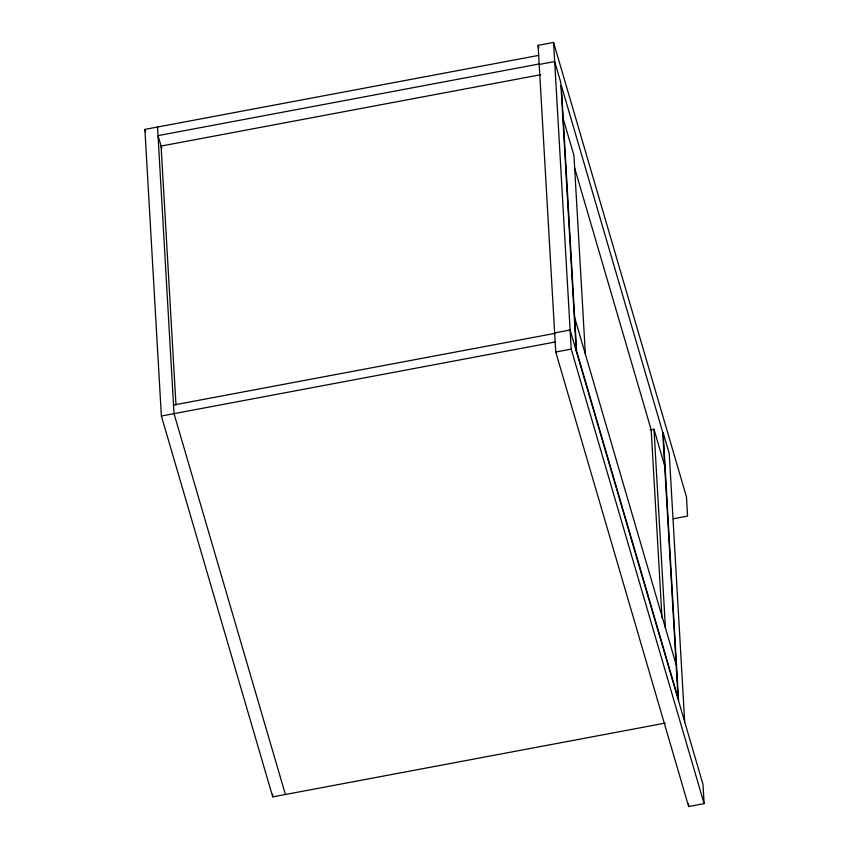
<?xml version="1.0" encoding="UTF-8"?>
<svg xmlns="http://www.w3.org/2000/svg" width="849" height="849" viewBox="0 0 849 849"><rect width="100%" height="100%" fill="white"/><g stroke="black" fill="none" stroke-linecap="round" stroke-linejoin="round"><path stroke-width="1.27" d="M554.641 332.925L570.114 330.017L703.025 784.54L704.118 803.642L688.656 806.55L555.745 352.027L538.096 45.358L553.569 42.45L686.48 496.973L687.573 516.075L673.395 518.739M665.234 723.104L272.741 796.871L161.374 416.021L144.882 129.409L538.669 55.387M539.168 63.983L158.031 135.628L161.777 148.426M539.189 64.46L554.662 61.553L560.775 82.459L576.227 350.913M540.919 74.68L161.087 146.07L175.976 404.92M173.536 405.037L554.673 333.402M161.374 416.021L555.161 341.998M555.745 352.027L571.218 349.119L553.569 42.45M650.122 429.944L653.985 429.223L664.682 465.793M563.237 118.892L573.935 155.463L585.364 354.182M574.455 167.402L651.172 429.753L662.008 617.934M538.096 45.358L538.839 47.905M574.677 317.611L676.112 664.502M571.218 349.119L704.118 803.642M144.882 129.409L145.614 131.945M285.402 794.494L174.024 413.633L157.532 127.032M684.687 721.841L669.245 453.387L663.133 432.491L678.584 700.945M688.507 804.003L688.656 806.55M653.985 429.223L665.425 627.942M272.593 794.229L272.741 796.871M662.751 432.353L561.316 85.452L576.598 351.051L678.043 697.942L662.751 432.353"/></g></svg>
